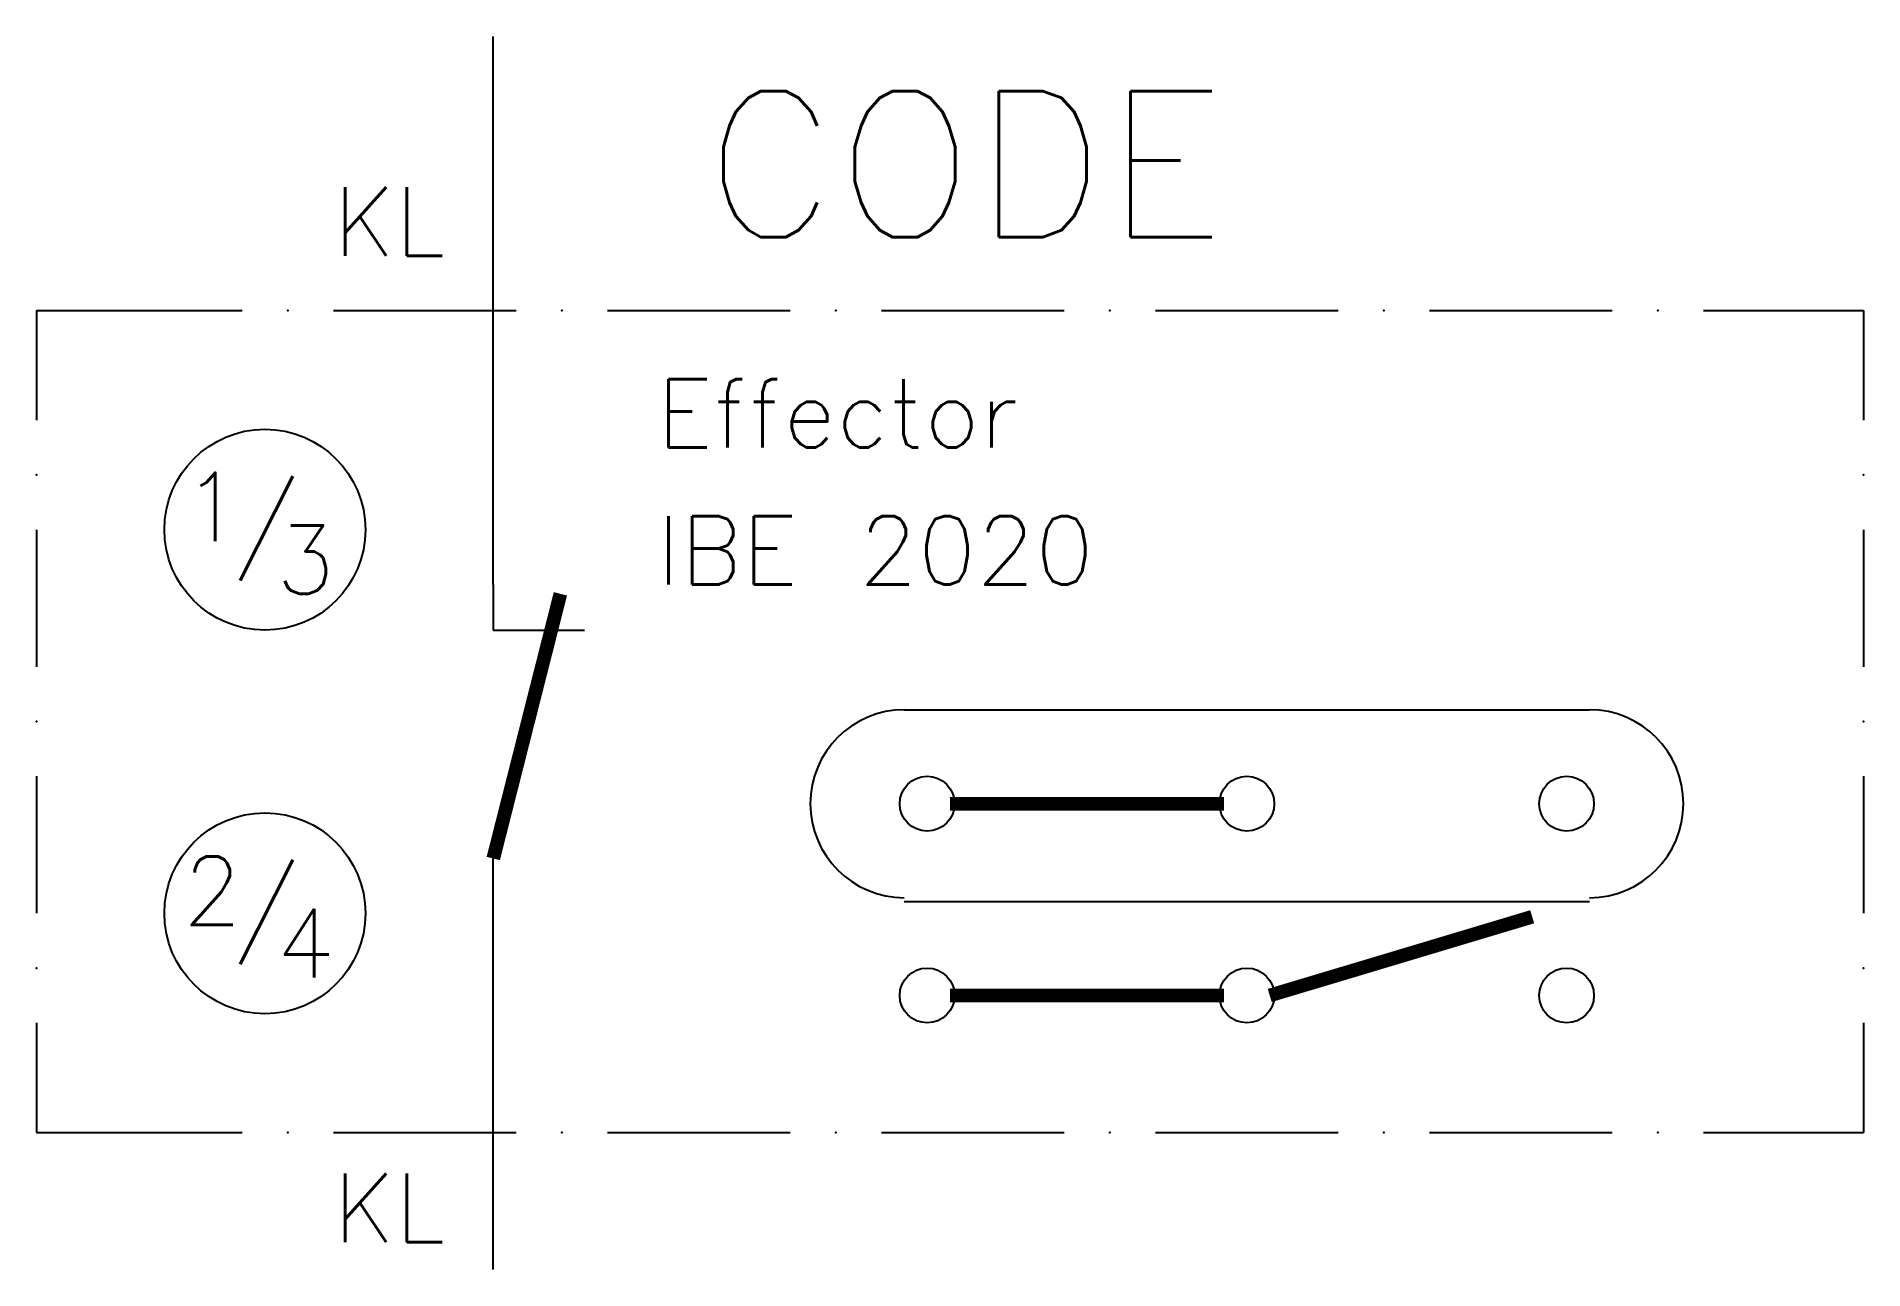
# Model space of a CAD drawing. Extents: x 15 to 55, y 15 to 42.
import ezdxf
from ezdxf.enums import TextEntityAlignment as Align

# ---------------------------------------------------------------- set-up
doc = ezdxf.new("R2010")
doc.units = 0
doc.linetypes.add('DASHED', pattern=[0])
doc.layers.add('1', color=8, linetype='CONTINUOUS')
doc.layers.add('12', color=30, linetype='DASHED')
doc.styles.get("Standard").update_dxf_attribs({"font": 'txt.shx'})

msp = doc.modelspace()

# ---------------------------------------------------------------- linework, layer by layer
at = {"layer": '1', "color": 0}
for p, q in [((25, 30), (25, 42)), ((15, 36), (15, 33.6)), ((15, 36), (19.5, 36)), ((21.5, 36), (25.5, 36)), ((27.5, 36), (31.5, 36)), ((33.5, 36), (37.5, 36)), ((39.5, 36), (43.5, 36)), ((45.5, 36), (49.5, 36)), ((51.5, 36), (55, 36)), ((55, 36), (55, 33.6)), ((15, 31.2), (15, 28.2)), ((55, 31.2), (55, 28.2)), ((25, 30), (25, 29)), ((25, 29), (27, 29)), ((34, 27.259), (49, 27.259)), ((15, 25.8), (15, 22.8)), ((55, 25.8), (55, 22.8)), ((25, 15), (25, 24)), ((34, 23.059), (49, 23.059)), ((15, 20.4), (15, 18)), ((55, 20.4), (55, 18)), ((15, 18), (19.5, 18)), ((21.5, 18), (25.5, 18)), ((27.5, 18), (31.5, 18)), ((33.5, 18), (37.5, 18)), ((39.5, 18), (43.5, 18)), ((45.5, 18), (49.5, 18)), ((51.5, 18), (55, 18))]:
    msp.add_line(p, q, dxfattribs=at)
at = {"layer": '1', "color": 0, "const_width": 0.3}
for points in [[(25, 24), (26.47, 29.796)], [(35, 25.2), (41, 25.2)], [(42, 21), (47.747, 22.724)], [(35, 21), (41, 21)]]:
    msp.add_lwpolyline(points, dxfattribs=at)
at = {"layer": '1', "color": 0}
for centre, radius in [((20, 31.2), 2.2), ((34.5, 25.2), 0.6), ((41.5, 25.2), 0.6), ((48.5, 25.2), 0.6), ((20, 22.8), 2.2), ((34.5, 21), 0.6), ((41.5, 21), 0.6), ((48.5, 21), 0.6)]:
    msp.add_circle(centre, radius, dxfattribs=at)
for centre, start, end in [((34, 25.2), 90, 270), ((49, 25.2), 270, 90)]:
    msp.add_arc(centre, 2.059, start, end, dxfattribs=at)
for p in [(20.5, 36), (26.5, 36), (32.5, 36), (38.5, 36), (44.5, 36), (50.5, 36), (15, 32.4), (55, 32.4), (15, 27), (55, 27), (15, 21.6), (55, 21.6), (20.5, 18), (26.5, 18), (32.5, 18), (38.5, 18), (44.5, 18), (50.5, 18)]:
    msp.add_point(p, dxfattribs=at)

# ---------------------------------------------------------------- texts
for s, p in [('Effector', (28.583, 33)), ('IBE 2020', (28.583, 30))]:
    msp.add_text(s, height=1.5, dxfattribs=at).set_placement(p)
for s, p in [('1', (18.848, 31.697)), ('/', (20.035, 31.229)), ('3', (20.887, 30.545)), ('2', (18.848, 23.297)), ('/', (20.035, 22.829)), ('4', (20.887, 22.145))]:
    msp.add_text(s, height=1.5, dxfattribs=at).set_placement(p, align=Align.MIDDLE)
for p, s in [((21.5, 37.2), 'br'), ((21.5, 15.6), 'zw')]:
    msp.add_attdef('KL', p, s, height=1.5, dxfattribs=at)
at = {"layer": '12', "color": 0}
msp.add_attdef('CODE', (29.626, 37.607), '', height=3.2, dxfattribs=at)

doc.saveas('drawing.dxf')
